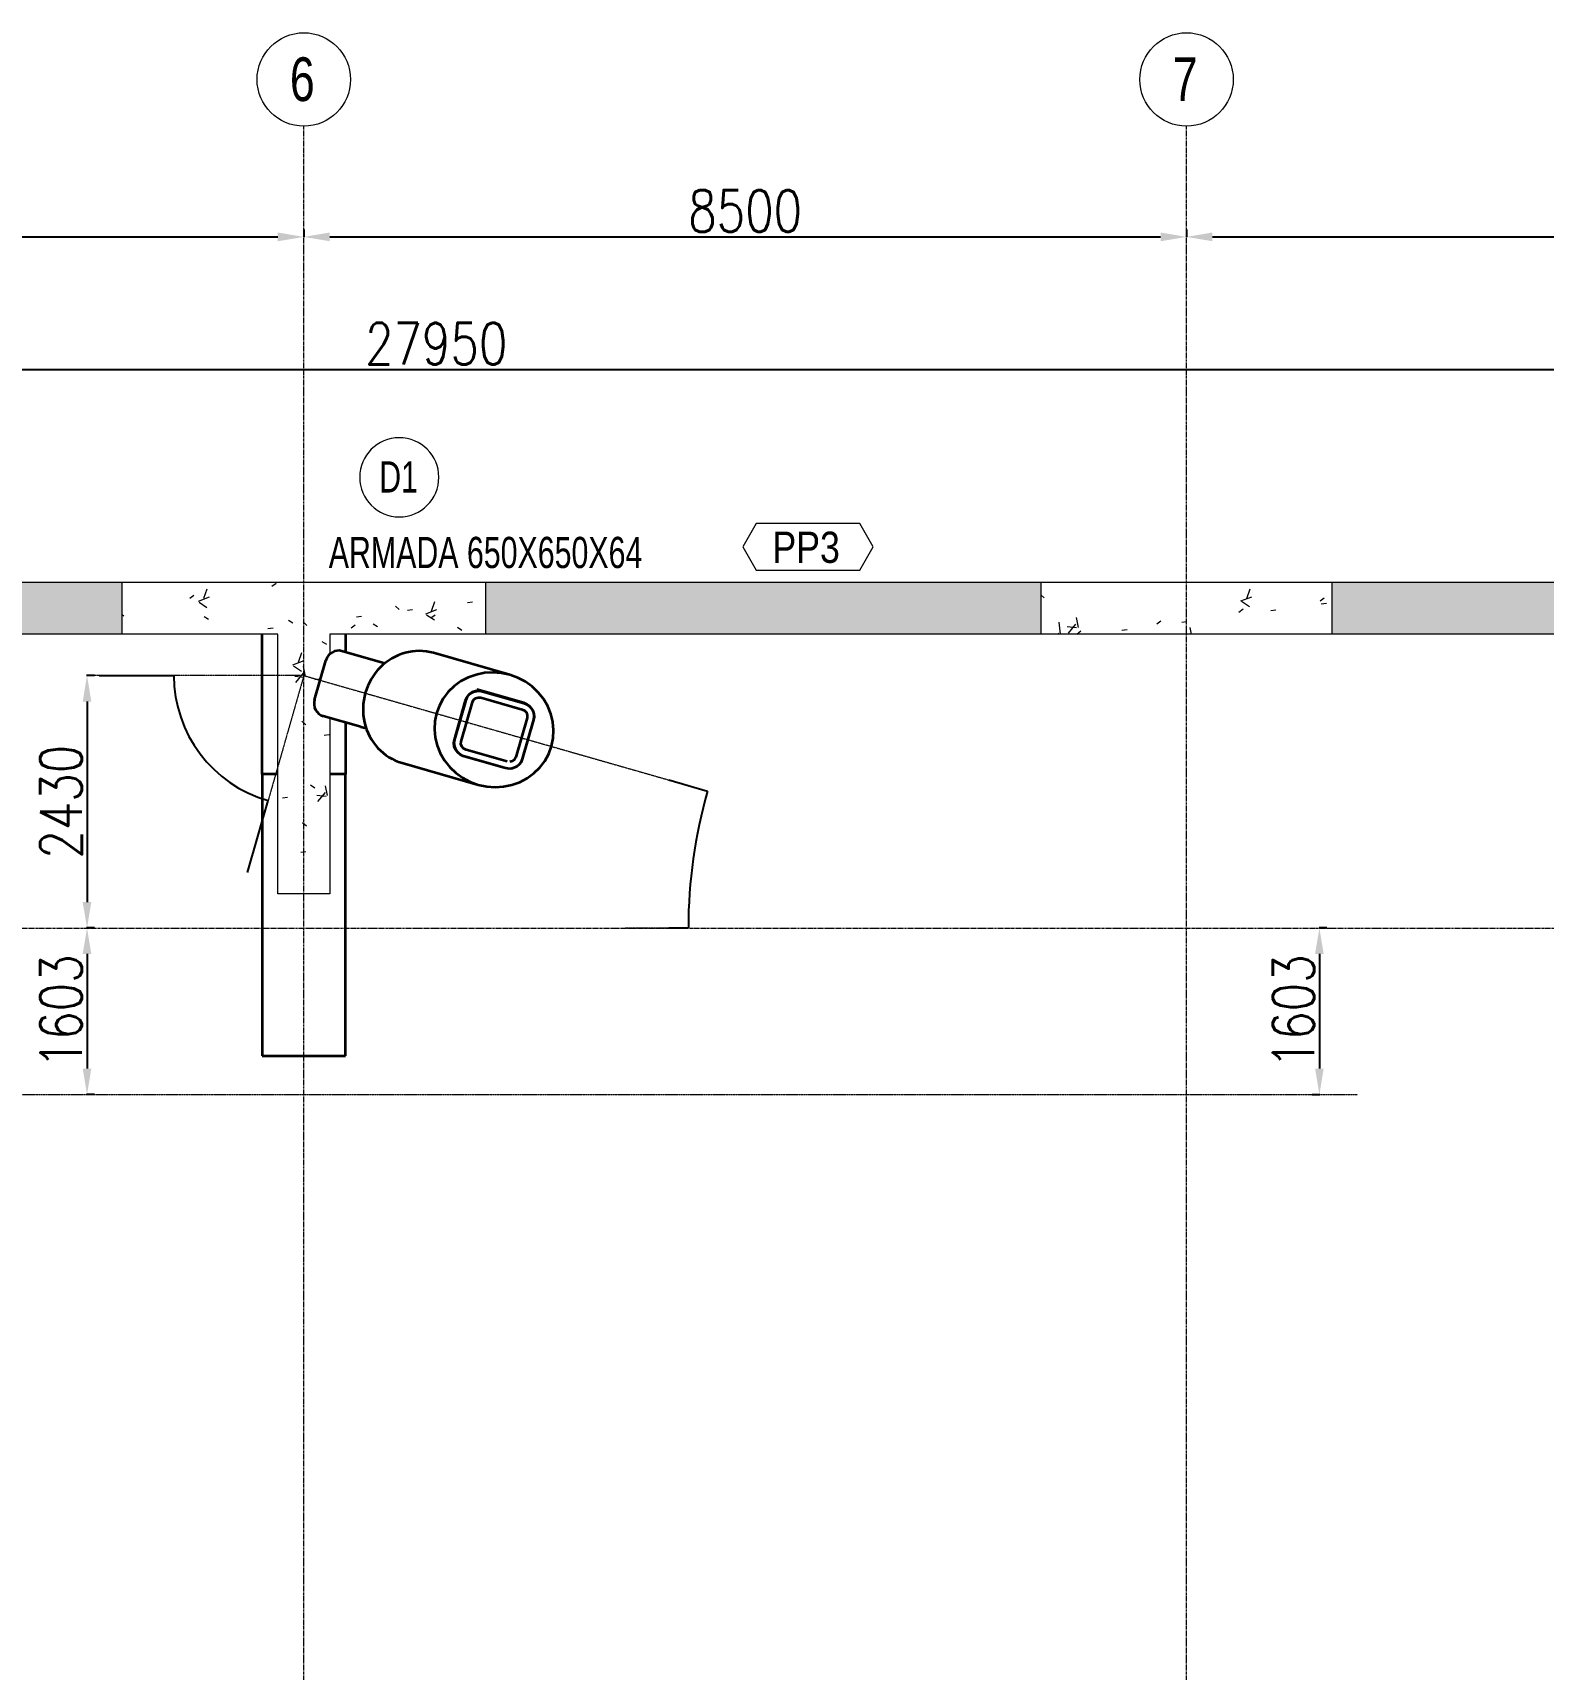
# Model space of a CAD drawing. Header units: metres. Extents: x -5444 to 112500, y -2287 to 89414.
# Drawn here: x 10069 to 24615, y 23814 to 39566 of the extents above; entities that cross this region are included whole.
import ezdxf

# ---------------------------------------------------------------- set-up
doc = ezdxf.new("R2010")
doc.units = ezdxf.units.M
doc.header["$LTSCALE"] = 10
doc.linetypes.add('Grid Line', pattern=[3.33375, 1.905, -0.47625, 0.47625, -0.47625])
doc.linetypes.add('Hidden 0_75', pattern=[0.225, 0.1125, -0.1125])
doc.layers.add('COTAS', color=8, linetype='Continuous')
for name, color, linetype, lineweight in [('E_CIMENTACION-1', 254, 'Continuous', 18), ('E_CIMENTACION-2', 253, 'Continuous', 18), ('E_COLUMNAS-1', 4, 'Continuous', 35), ('E_DETALLES-1', 7, 'Hidden 0_75', 9), ('E_DIM', 2, 'Continuous', 9), ('E_EJES', 8, 'Continuous', 9), ('E_EJES-1', 8, 'Grid Line', 9), ('E_MUROS-1', 10, 'Continuous', 18), ('E_MUROS-2', 253, 'Continuous', 18), ('E_TEXTO', 3, 'Continuous', 9)]:
    doc.layers.add(name, color=color, linetype=linetype, lineweight=lineweight)
doc.styles.add('Arial Narrow', font='', dxfattribs={"width": 0.85, "height": 0.3})
doc.styles.add('Arial Narrow_1', font='', dxfattribs={"height": 0.3})
doc.styles.add('CNI_COTAS', font='romans.shx', dxfattribs={"width": 0.8})
doc.styles.add('Swis721 LtCn BT', font='swisscl.ttf', dxfattribs={"height": 0.42})
doc.styles.add('Yu Gothic UI Light', font='Yu Gothic UI Light.ttf', dxfattribs={"height": 0.225})
doc.styles.get('Arial Narrow').set_extended_font_data('Arial Narrow')
doc.styles.get('Arial Narrow_1').set_extended_font_data('Arial Narrow')
doc.dimstyles.new('1.5', dxfattribs={"dimscale": 0, "dimtxt": 400, "dimasz": 250, "dimexe": 4, "dimexo": 4, "dimgap": 50, "dimtad": 1, "dimdec": 0, "dimzin": 4, "dimdsep": 46, "dimtxsty": 'CNI_COTAS', "dimcen": 0, "dimclrd": 256, "dimclrt": 3, "dimadec": 0, "dimazin": 0, "dimtfac": 1, "dimtdec": 0, "dimtmove": 2, "dimatfit": 0, "dimfxl": 0.05, "dimtolj": 1, "dimtzin": 0, "dimarcsym": 0})
doc.dimstyles.new('CNI_COTAS_RADIAL', dxfattribs={"dimscale": 0.3048, "dimtxt": 0.235657, "dimasz": 0.984252, "dimexe": 1.181102, "dimexo": 0.738189, "dimgap": 0.492126, "dimtad": 1, "dimrnd": 0.01, "dimzin": 0, "dimdsep": 46, "dimtxsty": 'Yu Gothic UI Light', "dimblk1": 'OPEN30', "dimblk2": 'OPEN30', "dimsah": 1, "dimcen": 0.09, "dimdle": 0.246063, "dimazin": 0, "dimtfac": 1, "dimtdec": 4, "dimtix": 1, "dimtmove": 0, "dimatfit": 3, "dimfxl": 1, "dimtvp": 1, "dimtolj": 1, "dimtzin": 0, "dimarcsym": 2})
pattern_1 = [(50, (95341.5, -135213.6), (1092.9874, -96.024), [114, -1257]), (355, (95341.5, -135213.6), (-211.8535, 1146.828), [91, -1006]), (100.451, (95432.5, -135221.6), (882.091, 1050.433), [97, -1069]), (46.184, (95341.5, -134908.6), (1626.246, -252.1215), [171, -1886]), (96.636, (95477.5, -134929.6), (1423.989, 1484.504), [146, -1603]), (351.184, (95341.5, -134908.6), (1424.305, 1484.244), [137, -1509]), (21, (95493.5, -134984.6), (909.395, -613.8754), [114, -1257]), (326, (95493.5, -134984.6), (370.702, 1105.747), [91, -1006]), (71.451, (95569.5, -135036.6), (1280.754, 491.083), [97, -1069]), (37.5, (95341.5, -135213.64), (19.0208, 507.43986), [50, -943, 50, -971, -1010]), (37.5, (95341.5, -135213.64), (19.0208, 507.43986), [-2015, 50, -959]), (7.5, (95341.5, -135213.64), (400.9215, 601.4765), [50, -532, 50, -920, -385]), (7.5, (95341.5, -135213.64), (400.9215, 601.4765), [-1553, 50, -335]), (327.5, (95001.5, -135213.64), (813.8092, -34.6925), [50, -331, 50, -1138, -1577]), (327.5, (95001.5, -135213.64), (813.8092, -34.6925), [-1570, 50, -1527]), (317.5, (94849.5, -135213.64), (888.673, 152.753), [50, -445, 50, -739, -1120]), (317.5, (94849.5, -135213.64), (888.673, 152.753), [-1285, 50, -1070])]

# ---------------------------------------------------------------- blocks, each defined once
blk = doc.blocks.new('EST_SCM_RECALCE_2 - EST_SCM_RECALCE_2-1578807-_0_00m_LOC COLUMNAS Y MUROS PISO 1')
at = {"layer": 'E_COLUMNAS-1'}
for p, q in [((-83.062, 167.592), (-83.062, 168.942)), ((-82.262, 168.942), (-82.262, 168.768)), ((-82.262, 168.092), (-82.262, 167.592)), ((-82.912, 167.592), (-83.062, 167.592)), ((-83.062, 167.592), (-83.062, 164.882)), ((-82.262, 167.592), (-82.412, 167.592)), ((-82.262, 164.882), (-82.262, 167.592)), ((-83.062, 164.882), (-82.262, 164.882))]:
    blk.add_line(p, q, dxfattribs=at)
blk = doc.blocks.new('EST_SCM_CAMISA_13 - EST_SCM_CAMISA_4-2887250-_0_00m_LOC COLUMNAS Y MUROS PISO 1')
at = {"layer": 'E_COLUMNAS-1'}
for p, q in [((-80.679, 168.6), (-81.414, 168.81)), ((-81.092, 168.381), (-81.076, 168.403)), ((-80.94, 168.44), (-80.543, 168.326)), ((-81.212, 167.975), (-81.104, 168.353)), ((-81.104, 168.355), (-81.093, 168.38)), ((-80.449, 168.166), (-80.558, 167.787)), ((-80.732, 167.705), (-81.129, 167.818)), ((-81.716, 167.752), (-80.982, 167.542))]:
    blk.add_line(p, q, dxfattribs=at)
at = {"layer": 'E_COLUMNAS-1', "flags": 128}
for points in [[(-80.679, 168.6), (-80.76, 168.617), (-80.842, 168.623), (-80.923, 168.618), (-81.003, 168.601), (-81.079, 168.574), (-81.15, 168.537), (-81.215, 168.49), (-81.272, 168.435), (-81.32, 168.372), (-81.357, 168.303), (-81.385, 168.229), (-81.401, 168.152), (-81.405, 168.074), (-81.397, 167.995), (-81.378, 167.918), (-81.348, 167.844), (-81.308, 167.775), (-81.257, 167.712), (-81.198, 167.656), (-81.132, 167.608), (-81.059, 167.57), (-80.982, 167.542)], [(-80.982, 167.542), (-80.901, 167.525), (-80.82, 167.519), (-80.738, 167.524), (-80.658, 167.54), (-80.582, 167.567), (-80.511, 167.605), (-80.446, 167.652), (-80.39, 167.707), (-80.342, 167.77), (-80.304, 167.839), (-80.277, 167.912), (-80.261, 167.989), (-80.257, 168.068), (-80.264, 168.146), (-80.283, 168.223), (-80.313, 168.297), (-80.354, 168.367), (-80.404, 168.43), (-80.463, 168.486), (-80.53, 168.534), (-80.602, 168.572), (-80.679, 168.6)], [(-81.075, 168.404), (-81.054, 168.422), (-81.028, 168.436), (-80.999, 168.443), (-80.969, 168.445), (-80.94, 168.44)], [(-80.543, 168.326), (-80.515, 168.315), (-80.491, 168.298), (-80.47, 168.276), (-80.455, 168.251), (-80.447, 168.223), (-80.445, 168.195), (-80.449, 168.166)], [(-81.129, 167.818), (-81.158, 167.833), (-81.183, 167.855), (-81.202, 167.881), (-81.213, 167.911), (-81.217, 167.943), (-81.212, 167.975)], [(-80.558, 167.787), (-80.569, 167.76), (-80.588, 167.735), (-80.611, 167.716), (-80.639, 167.703), (-80.67, 167.696), (-80.701, 167.697), (-80.732, 167.705)]]:
    blk.add_lwpolyline(points, dxfattribs=at)
at = {"layer": 'E_COLUMNAS-1'}
blk.add_ellipse((-81.565, 168.281), major_axis=(0.151, 0.529), ratio=0.954563, start_param=0, end_param=3.141593, dxfattribs=at)
blk = doc.blocks.new('Grid - CNI_NOMBRE EJES-372759-_0_00m_LOC COLUMNAS Y MUROS PISO 1')
at = {"layer": 'E_EJES'}
blk.add_circle((0, 0), 0.003, dxfattribs=at)
blk = doc.blocks.new('DIMBLOCK7-_0_00m_LOC COLUMNAS Y MUROS PISO 1')
at = {"layer": 'COTAS', "color": 0, "lineweight": -2, "transparency": 16777216}
for p, q in [((4179, 37672), (4179, 37597)), ((12679, 37672), (12679, 37597))]:
    blk.add_line(p, q, dxfattribs=at)
at = {"layer": 'COTAS', "lineweight": -2, "transparency": 16777216}
blk.add_line((4429, 37601), (12429, 37601), dxfattribs=at)
at = {"layer": 'COTAS', "transparency": 16777216}
for points in [[(4429, 37643), (4429, 37559), (4179, 37601)], [(12429, 37643), (12429, 37559), (12679, 37601)]]:
    blk.add_solid(points, dxfattribs=at)
at = {"layer": 'Defpoints', "color": 0, "transparency": 16777216}
for p in [(4179, 37676), (12679, 37676), (12679, 37601)]:
    blk.add_point(p, dxfattribs=at)
at = {"layer": 'COTAS', "color": 3, "transparency": 16777216, "insert": (8429, 37851), "char_height": 400, "width": 2.26, "attachment_point": 5, "style": 'CNI_COTAS'}
blk.add_mtext('\\A1;8500', dxfattribs=at)
blk = doc.blocks.new('DIMBLOCK8-_0_00m_LOC COLUMNAS Y MUROS PISO 1')
at = {"layer": 'COTAS', "color": 0, "lineweight": -2, "transparency": 16777216}
for p, q in [((12679, 37672), (12679, 37597)), ((21179, 37672), (21179, 37597))]:
    blk.add_line(p, q, dxfattribs=at)
at = {"layer": 'COTAS', "lineweight": -2, "transparency": 16777216}
blk.add_line((12929, 37601), (20929, 37601), dxfattribs=at)
at = {"layer": 'COTAS', "transparency": 16777216}
for points in [[(12929, 37643), (12929, 37559), (12679, 37601)], [(20929, 37643), (20929, 37559), (21179, 37601)]]:
    blk.add_solid(points, dxfattribs=at)
at = {"layer": 'Defpoints', "color": 0, "transparency": 16777216}
for p in [(12679, 37676), (21179, 37676), (21179, 37601)]:
    blk.add_point(p, dxfattribs=at)
at = {"layer": 'COTAS', "color": 3, "transparency": 16777216, "insert": (16929, 37851), "char_height": 400, "width": 2.26, "attachment_point": 5, "style": 'CNI_COTAS'}
blk.add_mtext('\\A1;8500', dxfattribs=at)
blk = doc.blocks.new('DIMBLOCK9-_0_00m_LOC COLUMNAS Y MUROS PISO 1')
at = {"layer": 'COTAS', "color": 0, "lineweight": -2, "transparency": 16777216}
for p, q in [((21179, 37672), (21179, 37597)), ((29679, 37672), (29679, 37597))]:
    blk.add_line(p, q, dxfattribs=at)
at = {"layer": 'COTAS', "lineweight": -2, "transparency": 16777216}
blk.add_line((21429, 37601), (29429, 37601), dxfattribs=at)
at = {"layer": 'COTAS', "transparency": 16777216}
for points in [[(21429, 37643), (21429, 37559), (21179, 37601)], [(29429, 37643), (29429, 37559), (29679, 37601)]]:
    blk.add_solid(points, dxfattribs=at)
at = {"layer": 'Defpoints', "color": 0, "transparency": 16777216}
for p in [(21179, 37676), (29679, 37676), (29679, 37601)]:
    blk.add_point(p, dxfattribs=at)
at = {"layer": 'COTAS', "color": 3, "transparency": 16777216, "insert": (25429, 37851), "char_height": 400, "width": 2.26, "attachment_point": 5, "style": 'CNI_COTAS'}
blk.add_mtext('\\A1;8500', dxfattribs=at)
blk = doc.blocks.new('CNI_TAG PANTALLAS Y CONTENCIONES_MARCA - CNI_TAG PANTALLA_MARCA-583536-_0_00m_LOC COLUMNAS Y MUROS PISO 1')
at = {"layer": 'E_TEXTO'}
for p, q in [((-0.00291, 0.00304), (-0.00377, 0.00155)), ((0.00374, 0.00304), (-0.00291, 0.00304)), ((0.00461, 0.00155), (0.00374, 0.00304)), ((-0.00377, 0.00155), (-0.00291, 0.00005)), ((0.00374, 0.00005), (0.00461, 0.00155)), ((-0.00291, 0.00005), (0.00374, 0.00005))]:
    blk.add_line(p, q, dxfattribs=at)
blk = doc.blocks.new('_Open30')
at = {"color": 0, "linetype": 'ByBlock', "lineweight": -2}
for p, q in [((-1, 0), (0, 0)), ((0, 0), (-1, 0)), ((0, 0), (-1, 0))]:
    blk.add_line(p, q, dxfattribs=at)
blk = doc.blocks.new('DIMBLOCK99-_0_00m_LOC COLUMNAS Y MUROS PISO 1')
at = {"layer": 'Defpoints', "color": 0, "transparency": 16777216}
for p in [(10708, 33379), (12679, 33379), (11543, 32856), (12138, 31484)]:
    blk.add_point(p, dxfattribs=at)
at = {"layer": 'E_DIM', "color": 0, "lineweight": -2, "transparency": 16777216}
for p, q in [((10709, 33379), (11429, 33379)), ((12138, 31484), (12336, 32176))]:
    blk.add_line(p, q, dxfattribs=at)
blk.add_arc((12679, 33379), 1251, 180.0137, 254.032, dxfattribs=at)
at = {"layer": 'E_DIM', "color": 0, "lineweight": -2, "transparency": 16777216, "xscale": 0.3, "yscale": 0.3, "zscale": 0.3}
for p, rotation in [((11428, 33379), 90.00686967370049), ((12336, 32176), 344.0388320358157)]:
    blk.add_blockref('_Open30', p, dxfattribs=dict(at, rotation=rotation))
at = {"layer": 'E_DIM', "color": 0, "transparency": 16777216, "insert": (11681, 32626), "char_height": 0.225, "width": 1.03, "attachment_point": 5, "rotation": 307.0229, "style": 'Yu Gothic UI Light'}
blk.add_mtext('\\A1;74.05°', dxfattribs=at)
blk = doc.blocks.new('DIMBLOCK100-_0_00m_LOC COLUMNAS Y MUROS PISO 1')
at = {"layer": 'Defpoints', "color": 0, "transparency": 16777216}
for p in [(16192, 32374), (16465, 31834), (16192, 30949), (21179, 30949)]:
    blk.add_point(p, dxfattribs=at)
at = {"layer": 'E_DIM', "color": 0, "lineweight": -2, "transparency": 16777216}
for p, q in [((16193, 32374), (16568, 32267)), ((16193, 30949), (16383, 30949))]:
    blk.add_line(p, q, dxfattribs=at)
blk.add_arc((21179, 30949), 4797, 164.0493, 179.9964, dxfattribs=at)
at = {"layer": 'E_DIM', "color": 0, "lineweight": -2, "transparency": 16777216, "xscale": 0.3, "yscale": 0.3, "zscale": 0.3}
for p, rotation in [((16567, 32267), 74.04749332197821), ((16382, 30949), 269.9982083875377)]:
    blk.add_blockref('_Open30', p, dxfattribs=dict(at, rotation=rotation))
at = {"layer": 'E_DIM', "color": 0, "transparency": 16777216, "insert": (16429, 31615), "char_height": 0.225, "width": 0.977, "attachment_point": 5, "rotation": 82.0229, "style": 'Yu Gothic UI Light'}
blk.add_mtext('\\A1;15.95°', dxfattribs=at)
blk = doc.blocks.new('DIMBLOCK101-_0_00m_LOC COLUMNAS Y MUROS PISO 1')
at = {"layer": 'COTAS', "color": 0, "lineweight": -2, "transparency": 16777216}
for p, q in [((10663, 33379), (10588, 33379)), ((10663, 30949), (10588, 30949))]:
    blk.add_line(p, q, dxfattribs=at)
at = {"layer": 'COTAS', "lineweight": -2, "transparency": 16777216}
blk.add_line((10592, 33129), (10592, 31199), dxfattribs=at)
at = {"layer": 'COTAS', "transparency": 16777216}
for points in [[(10550, 33129), (10633, 33129), (10592, 33379)], [(10550, 31199), (10633, 31199), (10592, 30949)]]:
    blk.add_solid(points, dxfattribs=at)
at = {"layer": 'Defpoints', "color": 0, "transparency": 16777216}
for p in [(10667, 33379), (10592, 30949), (10667, 30949)]:
    blk.add_point(p, dxfattribs=at)
at = {"layer": 'COTAS', "color": 3, "transparency": 16777216, "insert": (10342, 32164), "char_height": 400, "width": 2.28, "attachment_point": 5, "rotation": 90, "style": 'CNI_COTAS'}
blk.add_mtext('\\A1;2430', dxfattribs=at)
blk = doc.blocks.new('DIMBLOCK102-_0_00m_LOC COLUMNAS Y MUROS PISO 1')
at = {"layer": 'COTAS', "color": 0, "lineweight": -2, "transparency": 16777216}
for p, q in [((10663, 30949), (10588, 30949)), ((10663, 29346), (10588, 29346))]:
    blk.add_line(p, q, dxfattribs=at)
at = {"layer": 'COTAS', "lineweight": -2, "transparency": 16777216}
blk.add_line((10592, 30699), (10592, 29596), dxfattribs=at)
at = {"layer": 'COTAS', "transparency": 16777216}
for points in [[(10550, 30699), (10633, 30699), (10592, 30949)], [(10550, 29596), (10633, 29596), (10592, 29346)]]:
    blk.add_solid(points, dxfattribs=at)
at = {"layer": 'Defpoints', "color": 0, "transparency": 16777216}
for p in [(10667, 30949), (10592, 29346), (10667, 29346)]:
    blk.add_point(p, dxfattribs=at)
at = {"layer": 'COTAS', "color": 3, "transparency": 16777216, "insert": (10342, 30147), "char_height": 400, "width": 2.06, "attachment_point": 5, "rotation": 90, "style": 'CNI_COTAS'}
blk.add_mtext('\\A1;1603', dxfattribs=at)
blk = doc.blocks.new('DIMBLOCK111-_0_00m_LOC COLUMNAS Y MUROS PISO 1')
at = {"layer": 'COTAS', "color": 0, "lineweight": -2, "transparency": 16777216}
for p, q in [((27929, 36395), (27929, 36320)), ((-20, 36253), (-20, 36328))]:
    blk.add_line(p, q, dxfattribs=at)
at = {"layer": 'COTAS', "lineweight": -2, "transparency": 16777216}
blk.add_line((230, 36324), (27679, 36324), dxfattribs=at)
at = {"layer": 'COTAS', "transparency": 16777216}
for points in [[(230, 36365), (230, 36282), (-20, 36324)], [(27679, 36365), (27679, 36282), (27929, 36324)]]:
    blk.add_solid(points, dxfattribs=at)
at = {"layer": 'Defpoints', "color": 0, "transparency": 16777216}
for p in [(27929, 36399), (-20, 36249), (27929, 36324)]:
    blk.add_point(p, dxfattribs=at)
at = {"layer": 'COTAS', "color": 3, "transparency": 16777216, "insert": (13954, 36574), "char_height": 400, "width": 2.88, "attachment_point": 5, "style": 'CNI_COTAS'}
blk.add_mtext('\\A1;27950', dxfattribs=at)
blk = doc.blocks.new('DIMBLOCK162-_0_00m_LOC COLUMNAS Y MUROS PISO 1')
at = {"layer": 'COTAS', "color": 0, "lineweight": -2, "transparency": 16777216}
for p, q in [((22530, 30949), (22455, 30949)), ((22388, 29346), (22463, 29346))]:
    blk.add_line(p, q, dxfattribs=at)
at = {"layer": 'COTAS', "lineweight": -2, "transparency": 16777216}
blk.add_line((22459, 30699), (22459, 29596), dxfattribs=at)
at = {"layer": 'COTAS', "transparency": 16777216}
for points in [[(22417, 30699), (22500, 30699), (22459, 30949)], [(22417, 29596), (22500, 29596), (22459, 29346)]]:
    blk.add_solid(points, dxfattribs=at)
at = {"layer": 'Defpoints', "color": 0, "transparency": 16777216}
for p in [(22534, 30949), (22384, 29346), (22459, 29346)]:
    blk.add_point(p, dxfattribs=at)
at = {"layer": 'COTAS', "color": 3, "transparency": 16777216, "insert": (22209, 30147), "char_height": 400, "width": 2.06, "attachment_point": 5, "rotation": 90, "style": 'CNI_COTAS'}
blk.add_mtext('\\A1;1603', dxfattribs=at)
blk = doc.blocks.new('DIMBLOCK167-_0_00m_LOC COLUMNAS Y MUROS PISO 1')
at = {"layer": 'Defpoints', "color": 0, "transparency": 16777216}
for p in [(27621, 32793), (27133, 31504), (21164, 30949), (27879, 30949)]:
    blk.add_point(p, dxfattribs=at)
at = {"layer": 'E_DIM', "color": 0, "lineweight": -2, "transparency": 16777216}
for p, q in [((27621, 32792), (26928, 32595)), ((27879, 30949), (27159, 30949))]:
    blk.add_line(p, q, dxfattribs=at)
blk.add_arc((21164, 30949), 5995, 0.0029, 15.9334, dxfattribs=at)
at = {"layer": 'E_DIM', "color": 0, "lineweight": -2, "transparency": 16777216, "xscale": 0.3, "yscale": 0.3, "zscale": 0.3}
for p, rotation in [((26929, 32595), 105.9348090365142), ((27159, 30949), 270.0014335700006)]:
    blk.add_blockref('_Open30', p, dxfattribs=dict(at, rotation=rotation))
at = {"layer": 'E_DIM', "color": 0, "transparency": 16777216, "insert": (27101, 31780), "char_height": 0.225, "width": 0.982, "attachment_point": 5, "rotation": 277.9681, "style": 'Yu Gothic UI Light'}
blk.add_mtext('\\A1;15.94°', dxfattribs=at)
blk = doc.blocks.new('CNI_TAG COLUMNAS CONCRETO MARCA - CNI_COLUMNA CONCRETO-582370-_0_00m_LOC COLUMNAS Y MUROS PISO 1')
at = {"layer": 'E_TEXTO'}
for start, end in [(360, 180), (180, 360)]:
    blk.add_arc((0.00026, -0.00015), 0.00254, start, end, dxfattribs=at)

msp = doc.modelspace()

# ---------------------------------------------------------------- hatches: boundary and pattern name
at = {"layer": 'E_CIMENTACION-1'}
h = msp.add_hatch(dxfattribs=at)
h.set_pattern_fill('FP_1', color=256, scale=1000, style=0, pattern_type=2)
h.set_pattern_definition(pattern_1)
h.paths.add_polyline_path([(12929.4029, 31278.7626), (12929.4029, 32971.2708), (12857.1896, 32993.5214), (12831.2197, 33005.8321), (12803.4606, 33032.6697), (12785.2443, 33067.3235), (12778.354, 33106.4012), (12783.4642, 33146.0777), (12891.6438, 33524.9354), (12908.2542, 33561.327), (12929.4029, 33584.9187), (12929.4029, 33778.7626), (14429.4029, 33778.7626), (14429.4029, 34278.7626), (10929.4029, 34278.7626), (10929.4029, 33778.7626), (12429.4029, 33778.7626), (12429.4029, 31278.7626)])
h = msp.add_hatch(dxfattribs=at)
h.set_pattern_fill('FP_1', color=256, scale=1000, style=0, pattern_type=2)
h.set_pattern_definition(pattern_1)
h.paths.add_polyline_path([(19779.5506, 33778.7626), (22579.5506, 33778.7626), (22579.5506, 34278.7626), (19779.5506, 34278.7626)])
at = {"layer": 'E_MUROS-1'}
h = msp.add_hatch(color=256, dxfattribs=at)
h.paths.add_polyline_path([(27929.4029, 33778.7626), (27929.4029, 34278.7626), (22579.5506, 34278.7626), (22579.5506, 33778.7626), (27210.709, 33778.7626)])
h.paths.add_polyline_path([(17010.8424, 33778.7626), (19779.5506, 33778.7626), (19779.5506, 34278.7626), (14429.4029, 34278.7626), (14429.4029, 33778.7626), (15310.8646, 33778.7626)])
h.paths.add_polyline_path([(10929.4029, 33778.7626), (10929.4029, 34278.7626), (5429.4029, 34278.7626), (5429.4029, 33778.7626), (10210.9313, 33778.7626)])
h.paths.add_polyline_path([(479.5631, 33778.7626), (2929.4029, 33778.7626), (2929.4029, 34278.7626), (479.5631, 34278.7626)])

# ---------------------------------------------------------------- linework, layer by layer
at = {"layer": 'E_CIMENTACION-2'}
for p, q in [((10929.4029, 34278.7626), (14429.4029, 34278.7626)), ((10929.4029, 33778.7626), (10929.4029, 34278.7626)), ((14429.4029, 34278.7626), (14429.4029, 33778.7626)), ((19779.5506, 33778.7626), (19779.5506, 34278.7626)), ((19779.5506, 34278.7626), (22579.5506, 34278.7626)), ((22579.5506, 34278.7626), (22579.5506, 33778.7626)), ((12429.4029, 33778.7626), (10929.4029, 33778.7626)), ((12429.4029, 33278.7626), (12429.4029, 33778.7626)), ((14429.4029, 33778.7626), (12929.4029, 33778.7626)), ((12929.4029, 33778.7626), (12929.4029, 33584.9187)), ((22579.5506, 33778.7626), (19779.5506, 33778.7626)), ((12429.4029, 31303.7707), (12429.4029, 33278.7626)), ((12929.4029, 32971.567), (12929.4029, 31303.7707)), ((12429.4029, 31278.7626), (12429.4029, 31303.7707)), ((12929.4029, 31278.7626), (12429.4029, 31278.7626)), ((12929.4029, 31303.7707), (12929.4029, 31278.7626))]:
    msp.add_line(p, q, dxfattribs=at)
at = {"layer": 'E_COLUMNAS-1'}
for p, q in [((13460.5103, 33496.0622), (13044.1479, 33614.4924)), ((12783.4642, 33146.0777), (12891.6438, 33524.9354)), ((14402.2427, 33228.1956), (14344.7885, 33244.5378)), ((14238.2844, 33141.8966), (14130.0671, 32763.0496)), ((14194.5368, 32744.6408), (14302.754, 33123.4878)), ((14384.8021, 33166.6177), (14781.6935, 33053.2887)), ((14799.272, 33114.8273), (14402.3806, 33228.1563)), ((13227.4376, 32886.1375), (12865.8044, 32989.4376)), ((14828.5848, 32973.3413), (14720.3675, 32594.4943)), ((14784.8372, 32576.0856), (14893.0544, 32954.9326)), ((13227.563, 32886.1018), (13281.2674, 32870.8261)), ((14206.0897, 32607.7694), (14620.8789, 32489.7866)), ((14638.3194, 32551.3645), (14241.428, 32664.6935)), ((14223.8496, 32603.1549), (14620.741, 32489.8259))]:
    msp.add_line(p, q, dxfattribs=at)
at = {"layer": 'E_COLUMNAS-1', "flags": 128}
for points in [[(14402.3806, 33228.1563), (14367.8107, 33233.4916), (14333.2008, 33230.0758), (14300.9095, 33218.1417), (14273.1374, 33198.5026), (14251.7771, 33172.4968), (14238.2844, 33141.8966)], [(14302.754, 33123.4878), (14314.3885, 33145.6364), (14334.0666, 33161.6104), (14358.7926, 33168.9781), (14384.8021, 33166.6177)], [(14893.0544, 32954.9326), (14897.7602, 32988.0418), (14893.3583, 33021.4038), (14880.1486, 33052.7449), (14859.0315, 33079.9293), (14831.446, 33101.1045), (14799.272, 33114.8273)], [(14781.6935, 33053.2887), (14805.0269, 33041.5596), (14822.1319, 33022.2475), (14830.4043, 32998.2924), (14828.5848, 32973.3413)], [(14130.0671, 32763.0496), (14125.3614, 32729.9404), (14129.7633, 32696.5784), (14142.9729, 32665.2373), (14164.0901, 32638.0529), (14191.6756, 32616.8777), (14223.8496, 32603.1549)], [(14241.428, 32664.6935), (14218.0947, 32676.4225), (14200.9897, 32695.7347), (14192.7173, 32719.6898), (14194.5368, 32744.6408)], [(14620.741, 32489.8259), (14655.3109, 32484.4906), (14689.9208, 32487.9064), (14722.2121, 32499.8405), (14749.9842, 32519.4796), (14771.3444, 32545.4854), (14784.8372, 32576.0856)], [(14720.3675, 32594.4943), (14708.7331, 32572.3458), (14689.055, 32556.3718), (14664.329, 32549.0041)]]:
    msp.add_lwpolyline(points, dxfattribs=at)
at = {"layer": 'E_COLUMNAS-1'}
for centre, start_param, end_param in [((13009.1287, 33491.376), 6.2821183444, 7.8529146712), ((12900.9491, 33112.5183), 1.569729364, 3.1405256908)]:
    msp.add_ellipse(centre, major_axis=(35.0193, 123.1164), ratio=0.9545626407, start_param=start_param, end_param=end_param, dxfattribs=at)
at = {"layer": 'E_DETALLES-1'}
for p, q in [((12679.4029, 33378.7789), (10608.4029, 33378.7789)), ((12679.4029, 33378.7789), (12193.7067, 31679.8415)), ((12679.4029, 33378.7789), (16192.4029, 32374.4742)), ((16192.4029, 30948.7789), (15770.4029, 30948.7789)), ((-4706.815, 29345.6634), (22826.2302, 29345.6634))]:
    msp.add_line(p, q, dxfattribs=at)
at = {"layer": 'E_EJES-1'}
for p, q in [((12679.4029, -1101.314), (12679.4029, 38666.2144)), ((21179.4029, -1101.314), (21179.4029, 38666.2144)), ((-3637.6038, 30948.7789), (105501.3014, 30948.7789))]:
    msp.add_line(p, q, dxfattribs=at)
at = {"layer": 'E_MUROS-2'}
for p, q in [((5429.4029, 34278.7626), (10929.4029, 34278.7626)), ((14429.4029, 34278.7626), (19779.5506, 34278.7626)), ((22579.5506, 34278.7626), (27929.4029, 34278.7626)), ((10929.4029, 33778.7626), (5429.4029, 33778.7626)), ((19779.5506, 33778.7626), (14429.4029, 33778.7626)), ((27929.4029, 33778.7626), (22579.5506, 33778.7626))]:
    msp.add_line(p, q, dxfattribs=at)

# ---------------------------------------------------------------- block references
at = {"layer": 'E_COLUMNAS-1', "xscale": 1000, "yscale": 1000, "zscale": 1000}
for name, p in [('EST_SCM_RECALCE_2 - EST_SCM_RECALCE_2-1578807-_0_00m_LOC COLUMNAS Y MUROS PISO 1', (95341.5002, -135163.6575)), ('EST_SCM_CAMISA_13 - EST_SCM_CAMISA_4-2887250-_0_00m_LOC COLUMNAS Y MUROS PISO 1', (95341.5002, -135213.6412))]:
    msp.add_blockref(name, p, dxfattribs=at)
at = {"layer": 'E_EJES', "xscale": 149999.9999999999, "yscale": 149999.9999999999, "zscale": 149999.9999999999}
for p in [(12679.4029, 39116.2144), (21179.4029, 39116.2144)]:
    msp.add_blockref('Grid - CNI_NOMBRE EJES-372759-_0_00m_LOC COLUMNAS Y MUROS PISO 1', p, dxfattribs=at)
at = {"layer": 'E_TEXTO', "xscale": 149999.9999999999, "yscale": 149999.9999999999, "zscale": 149999.9999999999}
for name, p in [('CNI_TAG COLUMNAS CONCRETO MARCA - CNI_COLUMNA CONCRETO-582370-_0_00m_LOC COLUMNAS Y MUROS PISO 1', (13559.413, 35309.5566)), ('CNI_TAG PANTALLAS Y CONTENCIONES_MARCA - CNI_TAG PANTALLA_MARCA-583536-_0_00m_LOC COLUMNAS Y MUROS PISO 1', (17470.8232, 34386.2623))]:
    msp.add_blockref(name, p, dxfattribs=at)

# ---------------------------------------------------------------- texts
at = {"layer": 'E_EJES', "char_height": 420, "width": 312.658125, "attachment_point": 1, "style": 'Swis721 LtCn BT'}
for s, insert in [('6', (12544.9698, 39328.8139)), ('7', (21044.9698, 39328.8139))]:
    msp.add_mtext(s, dxfattribs=dict(at, insert=insert))
at = {"layer": 'E_TEXTO', "char_height": 300, "attachment_point": 1}
for s, insert, width, style in [('D1', (13405.1971, 35440.768), 459.968203, 'Arial Narrow'), ('ARMADA 650X650X64', (12919.4729, 34713.5837), 3771.739266, 'Arial Narrow'), ('PP3', (17191.7323, 34763.5674), 817.72125, 'Arial Narrow_1')]:
    msp.add_mtext(s, dxfattribs=dict(at, insert=insert, width=width, style=style))

# ---------------------------------------------------------------- dimensions: what is measured, and where the dimension line sits
at = {"layer": 'COTAS'}
for base, p1, p2, picture, middle in [((12679.4029, 37600.9156), (4179.4029, 37675.9156), (12679.4029, 37675.9156), 'DIMBLOCK7-_0_00m_LOC COLUMNAS Y MUROS PISO 1', (8429.4029, 37850.9156)), ((21179.4029, 37600.9156), (12679.4029, 37675.9156), (21179.4029, 37675.9156), 'DIMBLOCK8-_0_00m_LOC COLUMNAS Y MUROS PISO 1', (16929.4029, 37850.9156)), ((29679.4029, 37600.9156), (21179.4029, 37675.9156), (29679.4029, 37675.9156), 'DIMBLOCK9-_0_00m_LOC COLUMNAS Y MUROS PISO 1', (25429.4029, 37850.9156)), ((27929.4029, 36323.617), (-20.4369, 36248.617), (27929.4029, 36398.617), 'DIMBLOCK111-_0_00m_LOC COLUMNAS Y MUROS PISO 1', (13954.483, 36573.617))]:
    dim = msp.add_linear_dim(base=base, p1=p1, p2=p2, dimstyle='1.5', override={"dimscale": 1}, dxfattribs=at)
    dim.commit()
    dim.dimension.update_dxf_attribs({"geometry": picture, "text_midpoint": middle})
for base, p1, p2, picture, middle in [((10591.532, 30948.7789), (10666.532, 33378.7789), (10666.532, 30948.7789), 'DIMBLOCK101-_0_00m_LOC COLUMNAS Y MUROS PISO 1', (10341.532, 32163.7789)), ((10591.532, 29345.6634), (10666.532, 30948.7789), (10666.532, 29345.6634), 'DIMBLOCK102-_0_00m_LOC COLUMNAS Y MUROS PISO 1', (10341.532, 30147.2211)), ((22458.6606, 29345.6634), (22533.6606, 30948.7789), (22383.6606, 29345.6634), 'DIMBLOCK162-_0_00m_LOC COLUMNAS Y MUROS PISO 1', (22208.6606, 30147.2211))]:
    dim = msp.add_linear_dim(base=base, p1=p1, p2=p2, angle=90, dimstyle='1.5', override={"dimscale": 1}, dxfattribs=at)
    dim.commit()
    dim.dimension.update_dxf_attribs({"geometry": picture, "text_midpoint": middle})
at = {"layer": 'E_DIM'}
for base, center, p1, p2, override, picture, middle in [((11542.6405, 32856.3616), (12679.4029, 33378.7789), (10708.3439, 33378.7789), (12137.6169, 31483.6426), {"dimpost": '<>', "dimfxl": 2.373681}, 'DIMBLOCK99-_0_00m_LOC COLUMNAS Y MUROS PISO 1', (11680.7758, 32625.6347)), ((27133.1582, 31503.8066), (21163.8258, 30948.7789), (27878.9059, 30948.7789), (27620.8307, 32792.5217), {"dimpost": '<>', "dimfxl": 1.861717}, 'DIMBLOCK167-_0_00m_LOC COLUMNAS Y MUROS PISO 1', (27101.2899, 31779.8665)), ((16464.8194, 31834.1725), (21179.4029, 30948.7789), (16192.4029, 32374.4742), (16192.4029, 30948.7789), {"dimpost": '<>', "dimfxl": 1.425695}, 'DIMBLOCK100-_0_00m_LOC COLUMNAS Y MUROS PISO 1', (16428.5556, 31614.5349))]:
    dim = msp.add_angular_dim_3p(base=base, center=center, p1=p1, p2=p2, dimstyle='CNI_COTAS_RADIAL', override=override, dxfattribs=at)
    dim.commit()
    dim.dimension.update_dxf_attribs({"geometry": picture, "text_midpoint": middle})

doc.saveas('drawing.dxf')
